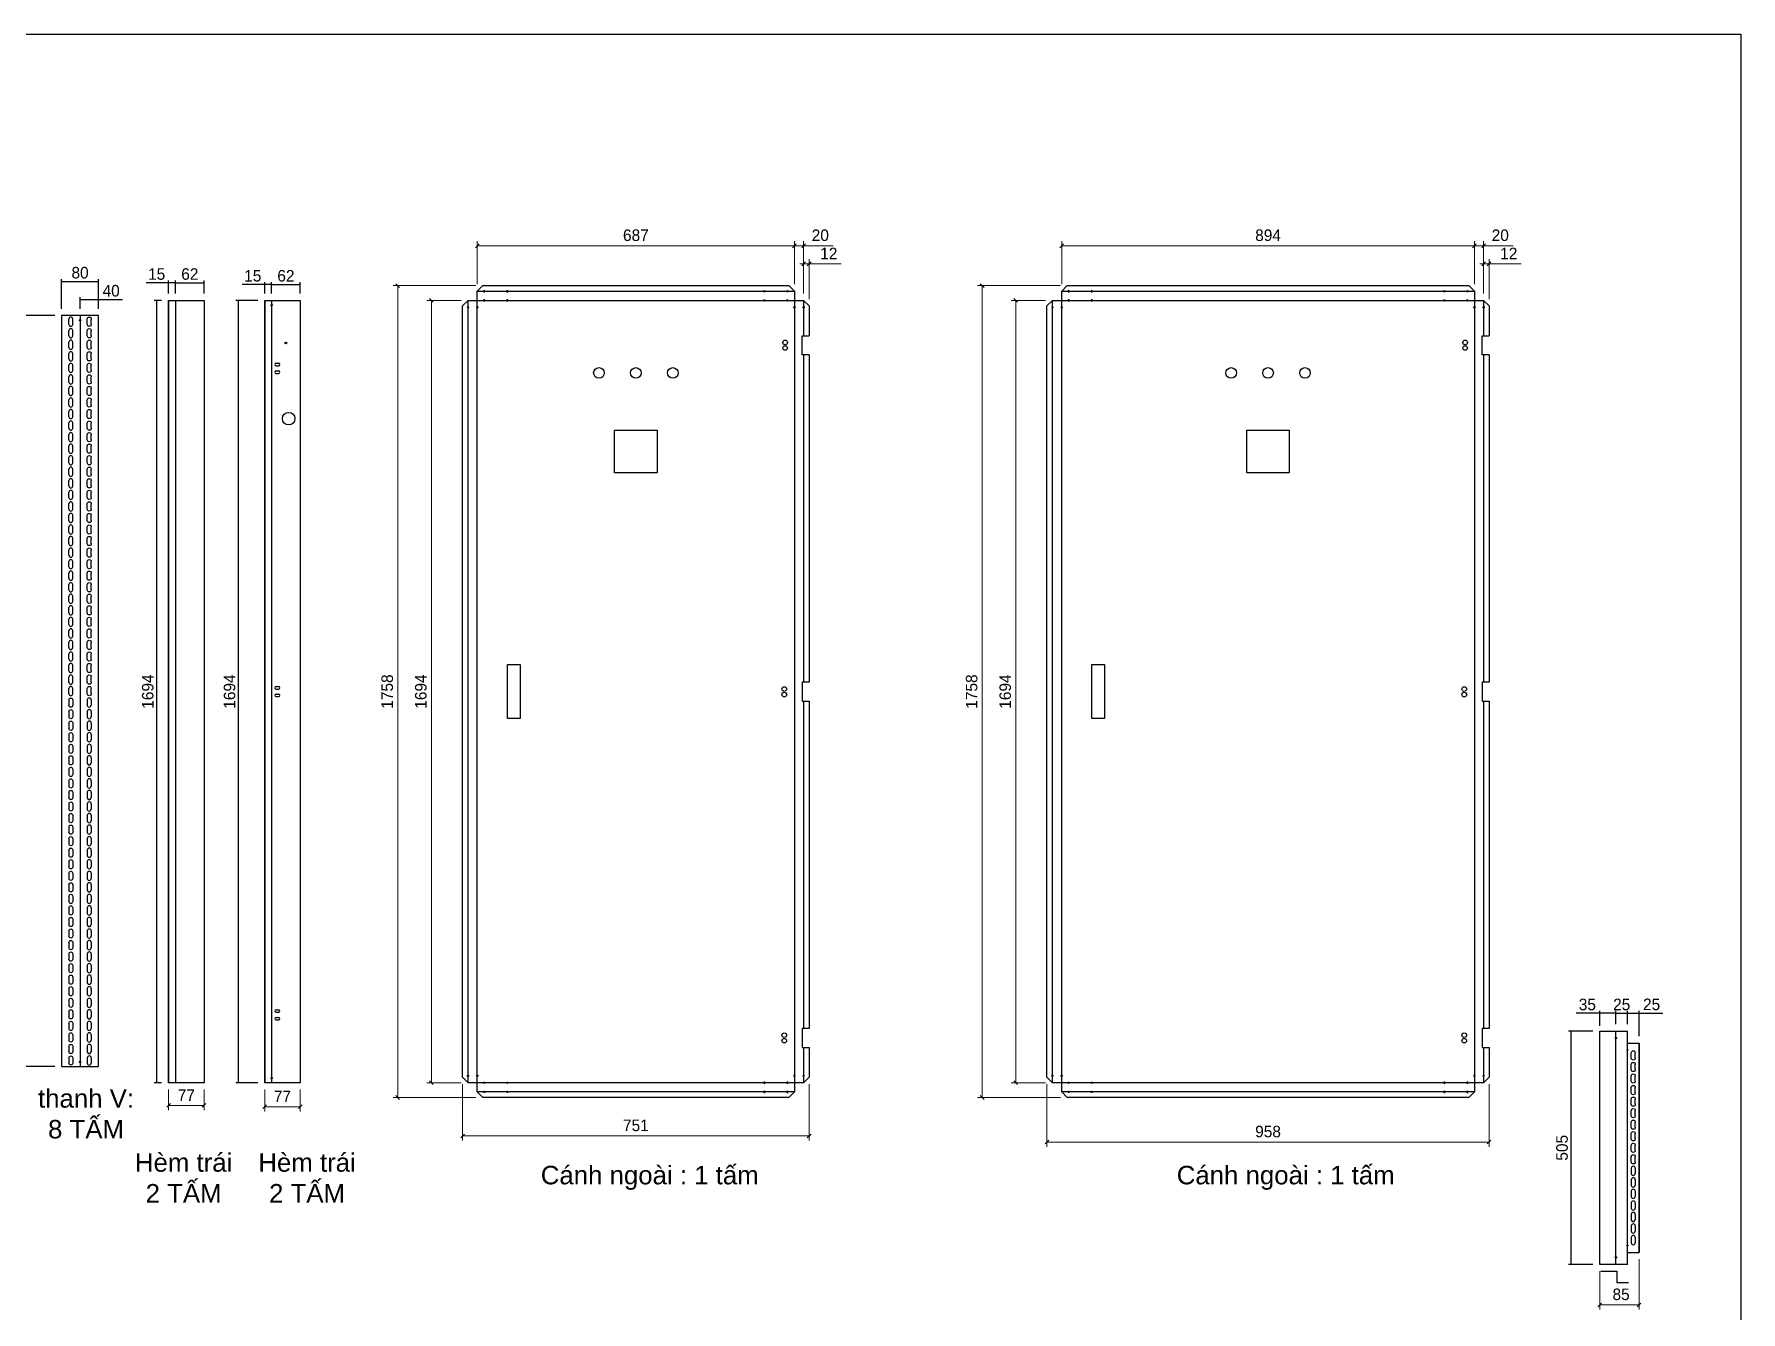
# Model space of a CAD drawing. Header units: millimetres. Extents: x 0 to 7339, y 0 to 5189.
# Drawn here: x 3641 to 7339, y 2422 to 5189 of the extents above; entities that cross this region are included whole.
import ezdxf
from ezdxf.enums import TextEntityAlignment as Align

# ---------------------------------------------------------------- set-up
doc = ezdxf.new("R2010")
doc.units = ezdxf.units.MM
doc.layers.add('CNC', color=7, linetype='Continuous')
doc.layers.add('DIM', color=253, linetype='Continuous')
doc.styles.add('Arial', font='arial.ttf')
doc.styles.add('Tahoma (Input Text)', font='tahoma.ttf')
doc.dimstyles.new('An-1', dxfattribs={"dimtxt": 25, "dimasz": 3, "dimexe": 5, "dimexo": 15, "dimgap": 6, "dimtad": 1, "dimdec": 0, "dimtxsty": 'Standard', "dimblk": 'ARCHTICK', "dimcen": 10, "dimclrd": 5, "dimclre": 5, "dimclrt": 3, "dimazin": 3, "dimtfac": 1, "dimtdec": 0, "dimtmove": 0, "dimatfit": 3, "dimldrblk": 'ARCHTICK', "dimlwd": -1, "dimlwe": -1})
doc.dimstyles.new('Dim-25', dxfattribs={"dimtxt": 25, "dimasz": 8, "dimexe": 10, "dimexo": 15, "dimgap": 10, "dimtad": 1, "dimdec": 0, "dimtxsty": 'Standard', "dimblk": 'OBLIQUE', "dimcen": 10, "dimclrd": 5, "dimclre": 5, "dimclrt": 3, "dimazin": 3, "dimtfac": 1, "dimtdec": 0, "dimtmove": 0, "dimatfit": 3, "dimldrblk": 'OBLIQUE', "dimlwd": 9, "dimlwe": 9})

# ---------------------------------------------------------------- blocks, each defined once
blk = doc.blocks.new('khungtenAsean2')
at = {"color": 7}
blk.add_lwpolyline([(0, 0), (2970, 0), (2970, -2100), (0, -2100)], close=True, dxfattribs=at)
at = {"color": 1, "style": 'Tahoma (Input Text)', "flags": 8}
for tag, p in [('#01', (137.1, -2021.3)), ('#03', (506.6, -2019.3)), ('#05', (1106.6, -2021.3)), ('#07', (1834.7, -2021.3)), ('#09', (2146.7, -2021.3)), ('#02', (98.5, -2081.3)), ('#04', (486.1, -2081.3)), ('#06', (1065.3, -2081.3)), ('#08', (1817.4, -2081.3)), ('#10', (2146.7, -2081.3))]:
    blk.add_attdef(tag, p, '', height=25, dxfattribs=at)
blk.add_attdef('#11', text='', height=25, dxfattribs=at).set_placement((2915, -2067.3), align=Align.CENTER)
blk = doc.blocks.new('*D43')
at = {"color": 0, "const_width": 0.45}
for points in [[(3702.2, 4655.3), (3699.2, 4652.3)], [(3779.2, 4652.3), (3782.2, 4655.3)]]:
    blk.add_lwpolyline(points, dxfattribs=at)
at = {"layer": 'Defpoints', "color": 0, "transparency": 16777216}
for p in [(3780.7, 4653.8), (3700.7, 4579.6), (3780.7, 4579.6)]:
    blk.add_point(p, dxfattribs=at)
at = {"layer": 'DIM', "color": 5, "transparency": 16777216}
for p, q in [((3700.7, 4594.6), (3700.7, 4658.8)), ((3700.7, 4653.8), (3780.7, 4653.8)), ((3780.7, 4594.6), (3780.7, 4658.8))]:
    blk.add_line(p, q, dxfattribs=at)
at = {"layer": 'DIM', "color": 3, "transparency": 16777216, "insert": (3740.7, 4672.5), "char_height": 25, "attachment_point": 5}
blk.add_mtext('80', dxfattribs=at)
blk = doc.blocks.new('_ArchTick')
at = {"color": 0, "const_width": 0.15}
blk.add_lwpolyline([(-0.5, -0.5), (0.5, 0.5)], dxfattribs=at)
blk = doc.blocks.new('*D44')
at = {"color": 0, "const_width": 0.45}
for points in [[(3597.1, 4578.1), (3594.1, 4581.1)], [(3594.1, 2955.1), (3597.1, 2952.1)]]:
    blk.add_lwpolyline(points, dxfattribs=at)
at = {"layer": 'Defpoints', "color": 0, "transparency": 16777216}
for p in [(3700.7, 4579.6), (3595.6, 2953.6), (3700.7, 2953.6)]:
    blk.add_point(p, dxfattribs=at)
at = {"layer": 'DIM', "color": 5, "transparency": 16777216}
for p, q in [((3685.7, 4579.6), (3590.6, 4579.6)), ((3595.6, 4579.6), (3595.6, 2953.6)), ((3685.7, 2953.6), (3590.6, 2953.6))]:
    blk.add_line(p, q, dxfattribs=at)
at = {"layer": 'DIM', "color": 3, "transparency": 16777216, "insert": (3576.8, 3766.6), "char_height": 25, "attachment_point": 5, "rotation": 90}
blk.add_mtext('1626', dxfattribs=at)
blk = doc.blocks.new('A$C143B6121')
at = {"color": 2}
for p, q in [((3.2, 8.5), (14.7, 8.5)), ((3.2, 0), (14.7, 0))]:
    blk.add_line(p, q, dxfattribs=at)
for centre, start, end in [((3.2, 4.3), 90, 270), ((14.7, 4.3), 270, 90)]:
    blk.add_arc(centre, 4.25, start, end, dxfattribs=at)
blk = doc.blocks.new('*D45')
at = {"color": 0, "const_width": 0.45}
for points in [[(3742.2, 4616.1), (3739.2, 4613.1)], [(3779.2, 4613.1), (3782.2, 4616.1)]]:
    blk.add_lwpolyline(points, dxfattribs=at)
at = {"layer": 'Defpoints', "color": 0, "transparency": 16777216}
for p in [(3780.7, 4614.6), (3740.7, 4579.6), (3780.7, 4579.6)]:
    blk.add_point(p, dxfattribs=at)
at = {"layer": 'DIM', "color": 5, "transparency": 16777216}
for p, q in [((3740.7, 4594.6), (3740.7, 4619.6)), ((3740.7, 4614.6), (3780.7, 4614.6)), ((3780.7, 4594.6), (3780.7, 4619.6)), ((3780.7, 4614.6), (3832.4, 4614.6))]:
    blk.add_line(p, q, dxfattribs=at)
at = {"layer": 'DIM', "color": 3, "transparency": 16777216, "insert": (3808.1, 4633.4), "char_height": 25, "attachment_point": 5}
blk.add_mtext('40', dxfattribs=at)
blk = doc.blocks.new('A$C4B8E3924')
at = {"color": 2}
for p, q in [((2.2, 5.7), (7.7, 5.7)), ((2.2, 0.2), (7.7, 0.2))]:
    blk.add_line(p, q, dxfattribs=at)
for centre, start, end in [((2.2, 3), 90, 270), ((7.7, 3), 270, 90)]:
    blk.add_arc(centre, 2.75, start, end, dxfattribs=at)
blk = doc.blocks.new('*D46')
at = {"color": 0, "const_width": 0.45}
for points in [[(4157.2, 4648.6), (4154.2, 4645.6)], [(4216.2, 4645.6), (4219.2, 4648.6)]]:
    blk.add_lwpolyline(points, dxfattribs=at)
at = {"layer": 'Defpoints', "color": 0, "transparency": 16777216}
for p in [(4217.7, 4647.1), (4155.7, 4612.6), (4217.7, 4612.6)]:
    blk.add_point(p, dxfattribs=at)
at = {"layer": 'DIM', "color": 5, "transparency": 16777216}
for p, q in [((4155.7, 4627.6), (4155.7, 4652.1)), ((4155.7, 4647.1), (4217.7, 4647.1)), ((4217.7, 4627.6), (4217.7, 4652.1))]:
    blk.add_line(p, q, dxfattribs=at)
at = {"layer": 'DIM', "color": 3, "transparency": 16777216, "insert": (4186.7, 4665.8), "char_height": 25, "attachment_point": 5}
blk.add_mtext('62', dxfattribs=at)
blk = doc.blocks.new('*D47')
at = {"color": 0, "const_width": 0.45}
for points in [[(4142.2, 4648.6), (4139.2, 4645.6)], [(4154.2, 4645.6), (4157.2, 4648.6)]]:
    blk.add_lwpolyline(points, dxfattribs=at)
at = {"layer": 'Defpoints', "color": 0, "transparency": 16777216}
for p in [(4140.7, 4647.1), (4140.7, 4612.6), (4155.7, 4612.6)]:
    blk.add_point(p, dxfattribs=at)
at = {"layer": 'DIM', "color": 5, "transparency": 16777216}
for p, q in [((4140.7, 4647.1), (4092, 4647.1)), ((4140.7, 4627.6), (4140.7, 4652.1)), ((4155.7, 4647.1), (4140.7, 4647.1)), ((4155.7, 4627.6), (4155.7, 4652.1))]:
    blk.add_line(p, q, dxfattribs=at)
at = {"layer": 'DIM', "color": 3, "transparency": 16777216, "insert": (4114.9, 4665.8), "char_height": 25, "attachment_point": 5}
blk.add_mtext('15', dxfattribs=at)
blk = doc.blocks.new('*D48')
at = {"color": 0, "const_width": 0.45}
for points in [[(3949, 4652.3), (3946, 4649.3)], [(4008, 4649.3), (4011, 4652.3)]]:
    blk.add_lwpolyline(points, dxfattribs=at)
at = {"layer": 'Defpoints', "color": 0, "transparency": 16777216}
for p in [(4009.5, 4650.8), (3947.5, 4612.6), (4009.5, 4612.6)]:
    blk.add_point(p, dxfattribs=at)
at = {"layer": 'DIM', "color": 5, "transparency": 16777216}
for p, q in [((3947.5, 4627.6), (3947.5, 4655.8)), ((3947.5, 4650.8), (4009.5, 4650.8)), ((4009.5, 4627.6), (4009.5, 4655.8))]:
    blk.add_line(p, q, dxfattribs=at)
at = {"layer": 'DIM', "color": 3, "transparency": 16777216, "insert": (3978.5, 4669.6), "char_height": 25, "attachment_point": 5}
blk.add_mtext('62', dxfattribs=at)
blk = doc.blocks.new('*D49')
at = {"color": 0, "const_width": 0.45}
for points in [[(3934, 4652.3), (3931, 4649.3)], [(3946, 4649.3), (3949, 4652.3)]]:
    blk.add_lwpolyline(points, dxfattribs=at)
at = {"layer": 'Defpoints', "color": 0, "transparency": 16777216}
for p in [(3932.5, 4650.8), (3932.5, 4612.6), (3947.5, 4612.6)]:
    blk.add_point(p, dxfattribs=at)
at = {"layer": 'DIM', "color": 5, "transparency": 16777216}
for p, q in [((3932.5, 4650.8), (3883.9, 4650.8)), ((3932.5, 4627.6), (3932.5, 4655.8)), ((3947.5, 4650.8), (3932.5, 4650.8)), ((3947.5, 4627.6), (3947.5, 4655.8))]:
    blk.add_line(p, q, dxfattribs=at)
at = {"layer": 'DIM', "color": 3, "transparency": 16777216, "insert": (3906.7, 4669.6), "char_height": 25, "attachment_point": 5}
blk.add_mtext('15', dxfattribs=at)
blk = doc.blocks.new('*D50')
at = {"color": 0, "const_width": 0.45}
for points in [[(3907.7, 4611.1), (3904.7, 4614.1)], [(3904.7, 2920.1), (3907.7, 2917.1)]]:
    blk.add_lwpolyline(points, dxfattribs=at)
at = {"layer": 'Defpoints', "color": 0, "transparency": 16777216}
for p in [(3932.5, 4612.6), (3906.2, 2918.6), (3932.5, 2918.6)]:
    blk.add_point(p, dxfattribs=at)
at = {"layer": 'DIM', "color": 5, "transparency": 16777216}
for p, q in [((3917.5, 4612.6), (3901.2, 4612.6)), ((3906.2, 4612.6), (3906.2, 2918.6)), ((3917.5, 2918.6), (3901.2, 2918.6))]:
    blk.add_line(p, q, dxfattribs=at)
at = {"layer": 'DIM', "color": 3, "transparency": 16777216, "insert": (3887.5, 3765.6), "char_height": 25, "attachment_point": 5, "rotation": 90}
blk.add_mtext('1694', dxfattribs=at)
blk = doc.blocks.new('*D51')
at = {"color": 0, "const_width": 0.45}
for points in [[(4085, 4611.1), (4082, 4614.1)], [(4082, 2920.1), (4085, 2917.1)]]:
    blk.add_lwpolyline(points, dxfattribs=at)
at = {"layer": 'Defpoints', "color": 0, "transparency": 16777216}
for p in [(4140.7, 4612.6), (4083.5, 2918.6), (4140.7, 2918.6)]:
    blk.add_point(p, dxfattribs=at)
at = {"layer": 'DIM', "color": 5, "transparency": 16777216}
for p, q in [((4125.7, 4612.6), (4078.5, 4612.6)), ((4083.5, 4612.6), (4083.5, 2918.6)), ((4125.7, 2918.6), (4078.5, 2918.6))]:
    blk.add_line(p, q, dxfattribs=at)
at = {"layer": 'DIM', "color": 3, "transparency": 16777216, "insert": (4064.7, 3765.6), "char_height": 25, "attachment_point": 5, "rotation": 90}
blk.add_mtext('1694', dxfattribs=at)
blk = doc.blocks.new('*D52')
at = {"color": 0, "linetype": 'ByBlock', "lineweight": -2}
for p, q in [((3936.5, 2873.3), (3928.5, 2865.3)), ((4005.5, 2865.3), (4013.5, 2873.3))]:
    blk.add_line(p, q, dxfattribs=at)
at = {"layer": 'Defpoints', "color": 0, "transparency": 16777216}
for p in [(3932.5, 2918.6), (4009.5, 2918.6), (4009.5, 2869.3)]:
    blk.add_point(p, dxfattribs=at)
at = {"layer": 'DIM', "color": 5, "lineweight": 9, "transparency": 16777216}
for p, q in [((3932.5, 2903.6), (3932.5, 2859.3)), ((4009.5, 2903.6), (4009.5, 2859.3)), ((3932.5, 2869.3), (4009.5, 2869.3))]:
    blk.add_line(p, q, dxfattribs=at)
at = {"layer": 'DIM', "color": 3, "transparency": 16777216, "insert": (3971, 2891.8), "char_height": 25, "attachment_point": 5}
blk.add_mtext('77', dxfattribs=at)
blk = doc.blocks.new('_Oblique')
at = {"color": 0, "linetype": 'ByBlock', "lineweight": -2}
blk.add_line((-0.5, -0.5), (0.5, 0.5), dxfattribs=at)
blk = doc.blocks.new('*D53')
at = {"color": 0, "linetype": 'ByBlock', "lineweight": -2}
for p, q in [((4144.7, 2870.5), (4136.7, 2862.5)), ((4213.7, 2862.5), (4221.7, 2870.5))]:
    blk.add_line(p, q, dxfattribs=at)
at = {"layer": 'Defpoints', "color": 0, "transparency": 16777216}
for p in [(4140.7, 2918.6), (4217.7, 2918.6), (4217.7, 2866.5)]:
    blk.add_point(p, dxfattribs=at)
at = {"layer": 'DIM', "color": 5, "lineweight": 9, "transparency": 16777216}
for p, q in [((4140.7, 2903.6), (4140.7, 2856.5)), ((4217.7, 2903.6), (4217.7, 2856.5)), ((4140.7, 2866.5), (4217.7, 2866.5))]:
    blk.add_line(p, q, dxfattribs=at)
at = {"layer": 'DIM', "color": 3, "transparency": 16777216, "insert": (4179.2, 2889), "char_height": 25, "attachment_point": 5}
blk.add_mtext('77', dxfattribs=at)
blk = doc.blocks.new('*D103')
at = {"color": 0, "const_width": 0.45}
for points in [[(7094.9, 3070.8), (7091.9, 3067.8)], [(7116.9, 3067.8), (7119.9, 3070.8)]]:
    blk.add_lwpolyline(points, dxfattribs=at)
at = {"layer": 'Defpoints', "color": 0, "transparency": 16777216}
for p in [(7118.4, 3069.3), (7093.4, 3030.2), (7118.4, 3004.2)]:
    blk.add_point(p, dxfattribs=at)
at = {"layer": 'DIM', "color": 5, "transparency": 16777216}
for p, q in [((7093.4, 3045.2), (7093.4, 3074.3)), ((7093.4, 3069.3), (7118.4, 3069.3)), ((7118.4, 3019.2), (7118.4, 3074.3)), ((7118.4, 3069.3), (7169.8, 3069.3))]:
    blk.add_line(p, q, dxfattribs=at)
at = {"layer": 'DIM', "color": 3, "transparency": 16777216, "insert": (7145.6, 3088.1), "char_height": 25, "attachment_point": 5}
blk.add_mtext('25', dxfattribs=at)
blk = doc.blocks.new('*D104')
at = {"color": 0, "const_width": 0.45}
for points in [[(7069.9, 3070.6), (7066.9, 3067.6)], [(7091.9, 3067.6), (7094.9, 3070.6)]]:
    blk.add_lwpolyline(points, dxfattribs=at)
at = {"layer": 'Defpoints', "color": 0, "transparency": 16777216}
for p in [(7093.4, 3069.1), (7068.4, 3030.2), (7093.4, 3030.2)]:
    blk.add_point(p, dxfattribs=at)
at = {"layer": 'DIM', "color": 5, "transparency": 16777216}
for p, q in [((7068.4, 3045.2), (7068.4, 3074.1)), ((7093.4, 3045.2), (7093.4, 3074.1)), ((7068.4, 3069.1), (7093.4, 3069.1))]:
    blk.add_line(p, q, dxfattribs=at)
at = {"layer": 'DIM', "color": 3, "transparency": 16777216, "insert": (7080.9, 3087.9), "char_height": 25, "attachment_point": 5}
blk.add_mtext('25', dxfattribs=at)
blk = doc.blocks.new('*D105')
at = {"color": 0, "const_width": 0.45}
for points in [[(6971.8, 3028.7), (6968.8, 3031.7)], [(6968.8, 2526.7), (6971.8, 2523.7)]]:
    blk.add_lwpolyline(points, dxfattribs=at)
at = {"layer": 'Defpoints', "color": 0, "transparency": 16777216}
for p in [(7033.4, 3030.2), (6970.3, 2525.2), (7033.4, 2525.2)]:
    blk.add_point(p, dxfattribs=at)
at = {"layer": 'DIM', "color": 5, "transparency": 16777216}
for p, q in [((7018.4, 3030.2), (6965.3, 3030.2)), ((6970.3, 3030.2), (6970.3, 2525.2)), ((7018.4, 2525.2), (6965.3, 2525.2))]:
    blk.add_line(p, q, dxfattribs=at)
at = {"layer": 'DIM', "color": 3, "transparency": 16777216, "insert": (6951.6, 2777.7), "char_height": 25, "attachment_point": 5, "rotation": 90}
blk.add_mtext('505', dxfattribs=at)
blk = doc.blocks.new('*D106')
at = {"color": 0, "const_width": 0.45}
for points in [[(7034.9, 3070.6), (7031.9, 3067.6)], [(7066.9, 3067.6), (7069.9, 3070.6)]]:
    blk.add_lwpolyline(points, dxfattribs=at)
at = {"layer": 'Defpoints', "color": 0, "transparency": 16777216}
for p in [(7033.4, 3069.1), (7033.4, 3026.6), (7068.4, 3030.2)]:
    blk.add_point(p, dxfattribs=at)
at = {"layer": 'DIM', "color": 5, "transparency": 16777216}
for p, q in [((7033.4, 3041.6), (7033.4, 3074.1)), ((7068.4, 3045.2), (7068.4, 3074.1)), ((7033.4, 3069.1), (6982.4, 3069.1)), ((7068.4, 3069.1), (7033.4, 3069.1))]:
    blk.add_line(p, q, dxfattribs=at)
at = {"layer": 'DIM', "color": 3, "transparency": 16777216, "insert": (7006.4, 3087.9), "char_height": 25, "attachment_point": 5}
blk.add_mtext('35', dxfattribs=at)
blk = doc.blocks.new('f3daunguoc')
at = {"layer": 'CNC', "color": 2, "lineweight": -3}
blk.add_circle((0, 0), 1.5, dxfattribs=at)
blk = doc.blocks.new('*D115')
at = {"color": 0, "linetype": 'ByBlock', "lineweight": -2}
for p, q in [((5304.4, 4687.8), (5312.4, 4695.8)), ((5324.4, 4695.8), (5316.4, 4687.8))]:
    blk.add_line(p, q, dxfattribs=at)
at = {"layer": 'Defpoints', "color": 0, "transparency": 16777216}
for p in [(5320.4, 4691.8), (5308.4, 4612.6), (5320.4, 4600.6)]:
    blk.add_point(p, dxfattribs=at)
at = {"layer": 'DIM', "color": 5, "lineweight": 9, "transparency": 16777216}
for p, q in [((5308.4, 4627.6), (5308.4, 4701.8)), ((5320.4, 4615.6), (5320.4, 4701.8)), ((5308.4, 4691.8), (5300.4, 4691.8)), ((5308.4, 4691.8), (5320.4, 4691.8)), ((5320.4, 4691.8), (5389.6, 4691.8))]:
    blk.add_line(p, q, dxfattribs=at)
at = {"layer": 'DIM', "color": 3, "transparency": 16777216, "insert": (5363, 4714.3), "char_height": 25, "attachment_point": 5}
blk.add_mtext('12', dxfattribs=at)
blk = doc.blocks.new('*D116')
at = {"color": 0, "linetype": 'ByBlock', "lineweight": -2}
for p, q in [((5292.4, 4734.8), (5284.4, 4726.8)), ((5304.4, 4726.8), (5312.4, 4734.8))]:
    blk.add_line(p, q, dxfattribs=at)
at = {"layer": 'Defpoints', "color": 0, "transparency": 16777216}
for p in [(5308.4, 4730.8), (5288.4, 4632.6), (5308.4, 4612.6)]:
    blk.add_point(p, dxfattribs=at)
at = {"layer": 'DIM', "color": 5, "lineweight": 9, "transparency": 16777216}
for p, q in [((5288.4, 4647.6), (5288.4, 4740.8)), ((5308.4, 4627.6), (5308.4, 4740.8)), ((5288.4, 4730.8), (5308.4, 4730.8)), ((5308.4, 4730.8), (5372.6, 4730.8))]:
    blk.add_line(p, q, dxfattribs=at)
at = {"layer": 'DIM', "color": 3, "transparency": 16777216, "insert": (5344.5, 4753.6), "char_height": 25, "attachment_point": 5}
blk.add_mtext('20', dxfattribs=at)
blk = doc.blocks.new('*D117')
at = {"color": 0, "linetype": 'ByBlock', "lineweight": -2}
for p, q in [((4605.4, 4734.8), (4597.4, 4726.8)), ((5284.4, 4726.8), (5292.4, 4734.8))]:
    blk.add_line(p, q, dxfattribs=at)
at = {"layer": 'Defpoints', "color": 0, "transparency": 16777216}
for p in [(4601.4, 4730.8), (4601.4, 4632.6), (5288.4, 4632.6)]:
    blk.add_point(p, dxfattribs=at)
at = {"layer": 'DIM', "color": 5, "lineweight": 9, "transparency": 16777216}
for p, q in [((4601.4, 4647.6), (4601.4, 4740.8)), ((5288.4, 4647.6), (5288.4, 4740.8)), ((5288.4, 4730.8), (4601.4, 4730.8))]:
    blk.add_line(p, q, dxfattribs=at)
at = {"layer": 'DIM', "color": 3, "transparency": 16777216, "insert": (4944.9, 4753.6), "char_height": 25, "attachment_point": 5}
blk.add_mtext('687', dxfattribs=at)
blk = doc.blocks.new('*D118')
at = {"color": 0, "linetype": 'ByBlock', "lineweight": -2}
for p, q in [((4505.8, 4608.6), (4497.8, 4616.6)), ((4497.8, 2922.6), (4505.8, 2914.6))]:
    blk.add_line(p, q, dxfattribs=at)
at = {"layer": 'Defpoints', "color": 0, "transparency": 16777216}
for p in [(4581.4, 4612.6), (4501.8, 2918.6), (4581.4, 2918.6)]:
    blk.add_point(p, dxfattribs=at)
at = {"layer": 'DIM', "color": 5, "lineweight": 9, "transparency": 16777216}
for p, q in [((4566.4, 4612.6), (4491.8, 4612.6)), ((4501.8, 4612.6), (4501.8, 2918.6)), ((4566.4, 2918.6), (4491.8, 2918.6))]:
    blk.add_line(p, q, dxfattribs=at)
at = {"layer": 'DIM', "color": 3, "transparency": 16777216, "insert": (4479.1, 3765.6), "char_height": 25, "attachment_point": 5, "rotation": 90}
blk.add_mtext('1694', dxfattribs=at)
blk = doc.blocks.new('*D119')
at = {"color": 0, "linetype": 'ByBlock', "lineweight": -2}
for p, q in [((4433, 4640.6), (4425, 4648.6)), ((4425, 2890.6), (4433, 2882.6))]:
    blk.add_line(p, q, dxfattribs=at)
at = {"layer": 'Defpoints', "color": 0, "transparency": 16777216}
for p in [(4429, 4644.6), (4613.4, 4644.6), (4613.4, 2886.6)]:
    blk.add_point(p, dxfattribs=at)
at = {"layer": 'DIM', "color": 5, "lineweight": 9, "transparency": 16777216}
for p, q in [((4598.4, 4644.6), (4419, 4644.6)), ((4429, 2886.6), (4429, 4644.6)), ((4598.4, 2886.6), (4419, 2886.6))]:
    blk.add_line(p, q, dxfattribs=at)
at = {"layer": 'DIM', "color": 3, "transparency": 16777216, "insert": (4406.3, 3765.6), "char_height": 25, "attachment_point": 5, "rotation": 90}
blk.add_mtext('1758', dxfattribs=at)
blk = doc.blocks.new('*D120')
at = {"color": 0, "linetype": 'ByBlock', "lineweight": -2}
for p, q in [((6777.6, 4687.8), (6785.6, 4695.8)), ((6797.6, 4695.8), (6789.6, 4687.8))]:
    blk.add_line(p, q, dxfattribs=at)
at = {"layer": 'Defpoints', "color": 0, "transparency": 16777216}
for p in [(6793.6, 4691.8), (6781.6, 4612.6), (6793.6, 4600.6)]:
    blk.add_point(p, dxfattribs=at)
at = {"layer": 'DIM', "color": 5, "lineweight": 9, "transparency": 16777216}
for p, q in [((6781.6, 4627.6), (6781.6, 4701.8)), ((6793.6, 4615.6), (6793.6, 4701.8)), ((6781.6, 4691.8), (6773.6, 4691.8)), ((6781.6, 4691.8), (6793.6, 4691.8)), ((6793.6, 4691.8), (6862.8, 4691.8))]:
    blk.add_line(p, q, dxfattribs=at)
at = {"layer": 'DIM', "color": 3, "transparency": 16777216, "insert": (6836.2, 4714.3), "char_height": 25, "attachment_point": 5}
blk.add_mtext('12', dxfattribs=at)
blk = doc.blocks.new('*D121')
at = {"color": 0, "linetype": 'ByBlock', "lineweight": -2}
for p, q in [((6765.6, 4734.8), (6757.6, 4726.8)), ((6777.6, 4726.8), (6785.6, 4734.8))]:
    blk.add_line(p, q, dxfattribs=at)
at = {"layer": 'Defpoints', "color": 0, "transparency": 16777216}
for p in [(6781.6, 4730.8), (6761.6, 4632.6), (6781.6, 4612.6)]:
    blk.add_point(p, dxfattribs=at)
at = {"layer": 'DIM', "color": 5, "lineweight": 9, "transparency": 16777216}
for p, q in [((6761.6, 4647.6), (6761.6, 4740.8)), ((6781.6, 4627.6), (6781.6, 4740.8)), ((6761.6, 4730.8), (6781.6, 4730.8)), ((6781.6, 4730.8), (6845.8, 4730.8))]:
    blk.add_line(p, q, dxfattribs=at)
at = {"layer": 'DIM', "color": 3, "transparency": 16777216, "insert": (6817.7, 4753.6), "char_height": 25, "attachment_point": 5}
blk.add_mtext('20', dxfattribs=at)
blk = doc.blocks.new('*D122')
at = {"color": 0, "linetype": 'ByBlock', "lineweight": -2}
for p, q in [((5871.6, 4734.8), (5863.6, 4726.8)), ((6757.6, 4726.8), (6765.6, 4734.8))]:
    blk.add_line(p, q, dxfattribs=at)
at = {"layer": 'Defpoints', "color": 0, "transparency": 16777216}
for p in [(5867.6, 4730.8), (5867.6, 4632.6), (6761.6, 4632.6)]:
    blk.add_point(p, dxfattribs=at)
at = {"layer": 'DIM', "color": 5, "lineweight": 9, "transparency": 16777216}
for p, q in [((5867.6, 4647.6), (5867.6, 4740.8)), ((6761.6, 4647.6), (6761.6, 4740.8)), ((6761.6, 4730.8), (5867.6, 4730.8))]:
    blk.add_line(p, q, dxfattribs=at)
at = {"layer": 'DIM', "color": 3, "transparency": 16777216, "insert": (6314.6, 4753.6), "char_height": 25, "attachment_point": 5}
blk.add_mtext('894', dxfattribs=at)
blk = doc.blocks.new('*D123')
at = {"color": 0, "linetype": 'ByBlock', "lineweight": -2}
for p, q in [((5772.1, 4608.6), (5764.1, 4616.6)), ((5764.1, 2922.6), (5772.1, 2914.6))]:
    blk.add_line(p, q, dxfattribs=at)
at = {"layer": 'Defpoints', "color": 0, "transparency": 16777216}
for p in [(5847.6, 4612.6), (5768.1, 2918.6), (5847.6, 2918.6)]:
    blk.add_point(p, dxfattribs=at)
at = {"layer": 'DIM', "color": 5, "lineweight": 9, "transparency": 16777216}
for p, q in [((5832.6, 4612.6), (5758.1, 4612.6)), ((5768.1, 4612.6), (5768.1, 2918.6)), ((5832.6, 2918.6), (5758.1, 2918.6))]:
    blk.add_line(p, q, dxfattribs=at)
at = {"layer": 'DIM', "color": 3, "transparency": 16777216, "insert": (5745.3, 3765.6), "char_height": 25, "attachment_point": 5, "rotation": 90}
blk.add_mtext('1694', dxfattribs=at)
blk = doc.blocks.new('*D124')
at = {"color": 0, "linetype": 'ByBlock', "lineweight": -2}
for p, q in [((5699.2, 4640.6), (5691.2, 4648.6)), ((5691.2, 2890.6), (5699.2, 2882.6))]:
    blk.add_line(p, q, dxfattribs=at)
at = {"layer": 'Defpoints', "color": 0, "transparency": 16777216}
for p in [(5695.2, 4644.6), (5879.6, 4644.6), (5879.6, 2886.6)]:
    blk.add_point(p, dxfattribs=at)
at = {"layer": 'DIM', "color": 5, "lineweight": 9, "transparency": 16777216}
for p, q in [((5864.6, 4644.6), (5685.2, 4644.6)), ((5695.2, 2886.6), (5695.2, 4644.6)), ((5864.6, 2886.6), (5685.2, 2886.6))]:
    blk.add_line(p, q, dxfattribs=at)
at = {"layer": 'DIM', "color": 3, "transparency": 16777216, "insert": (5672.5, 3765.6), "char_height": 25, "attachment_point": 5, "rotation": 90}
blk.add_mtext('1758', dxfattribs=at)
blk = doc.blocks.new('*D125')
at = {"color": 0, "linetype": 'ByBlock', "lineweight": -2}
for p, q in [((5839.6, 2794), (5831.6, 2786)), ((6789.6, 2786), (6797.6, 2794))]:
    blk.add_line(p, q, dxfattribs=at)
at = {"layer": 'Defpoints', "color": 0, "transparency": 16777216}
for p in [(5835.6, 2930.6), (6793.6, 2930.6), (6793.6, 2790)]:
    blk.add_point(p, dxfattribs=at)
at = {"layer": 'DIM', "color": 5, "lineweight": 9, "transparency": 16777216}
for p, q in [((5835.6, 2915.6), (5835.6, 2780)), ((6793.6, 2915.6), (6793.6, 2780)), ((5835.6, 2790), (6793.6, 2790))]:
    blk.add_line(p, q, dxfattribs=at)
at = {"layer": 'DIM', "color": 3, "transparency": 16777216, "insert": (6314.6, 2812.7), "char_height": 25, "attachment_point": 5}
blk.add_mtext('958', dxfattribs=at)
blk = doc.blocks.new('*D126')
at = {"color": 0, "linetype": 'ByBlock', "lineweight": -2}
for p, q in [((4573.4, 2807.3), (4565.4, 2799.3)), ((5316.4, 2799.3), (5324.4, 2807.3))]:
    blk.add_line(p, q, dxfattribs=at)
at = {"layer": 'Defpoints', "color": 0, "transparency": 16777216}
for p in [(4569.4, 2930.6), (5320.4, 2930.6), (5320.4, 2803.3)]:
    blk.add_point(p, dxfattribs=at)
at = {"layer": 'DIM', "color": 5, "lineweight": 9, "transparency": 16777216}
for p, q in [((4569.4, 2915.6), (4569.4, 2793.3)), ((5320.4, 2915.6), (5320.4, 2793.3)), ((4569.4, 2803.3), (5320.4, 2803.3))]:
    blk.add_line(p, q, dxfattribs=at)
at = {"layer": 'DIM', "color": 3, "transparency": 16777216, "insert": (4944.9, 2826.1), "char_height": 25, "attachment_point": 5}
blk.add_mtext('751', dxfattribs=at)
blk = doc.blocks.new('*D127')
at = {"color": 0, "linetype": 'ByBlock', "lineweight": -2}
for p, q in [((7037.4, 2441.4), (7029.4, 2433.4)), ((7114.4, 2433.4), (7122.4, 2441.4))]:
    blk.add_line(p, q, dxfattribs=at)
at = {"layer": 'Defpoints', "color": 0, "transparency": 16777216}
for p in [(7033.4, 2525.2), (7118.4, 2551.2), (7118.4, 2437.4)]:
    blk.add_point(p, dxfattribs=at)
at = {"layer": 'DIM', "color": 5, "lineweight": 9, "transparency": 16777216}
for p, q in [((7118.4, 2536.2), (7118.4, 2427.4)), ((7033.4, 2510.2), (7033.4, 2427.4)), ((7033.4, 2437.4), (7118.4, 2437.4))]:
    blk.add_line(p, q, dxfattribs=at)
at = {"layer": 'DIM', "color": 3, "transparency": 16777216, "insert": (7079.5, 2460.2), "char_height": 25, "attachment_point": 5}
blk.add_mtext('85', dxfattribs=at)

msp = doc.modelspace()

# ---------------------------------------------------------------- linework, layer by layer
at = {"color": 7}
for p, q in [((3932.5, 4612.6), (3932.5, 2918.6)), ((3947.5, 4612.6), (3947.5, 2918.6)), ((4009.5, 4612.6), (4009.5, 2918.6)), ((4140.7, 4612.6), (4140.7, 2918.6)), ((4155.7, 4612.6), (4155.7, 2918.6)), ((4217.7, 4612.6), (4217.7, 2918.6)), ((3740.7, 4579.6), (3740.7, 2953.6)), ((7033.4, 2525.2), (7033.4, 3030.2)), ((7068.4, 2525.2), (7068.4, 3030.2)), ((7093.4, 2525.2), (7093.4, 3030.2)), ((7093.4, 3004.2), (7118.4, 3004.2)), ((7118.4, 2551.2), (7118.4, 3004.2)), ((7093.4, 2551.2), (7118.4, 2551.2)), ((7035.3, 2510.7), (7070.3, 2510.7)), ((7070.3, 2510.7), (7070.3, 2485.7)), ((7070.3, 2485.7), (7095.3, 2485.7))]:
    msp.add_line(p, q, dxfattribs=at)
for points in [[(5320.4, 2995.1), (5320.4, 2930.6), (5308.4, 2918.6), (5288.4, 2918.6), (5288.4, 2898.6), (5276.4, 2886.6), (4613.4, 2886.6), (4601.4, 2898.6), (4601.4, 2918.6), (4581.4, 2918.6), (4569.4, 2930.6), (4569.4, 4600.6), (4581.4, 4612.6), (4601.4, 4612.6), (4601.4, 4632.6), (4613.4, 4644.6), (5276.4, 4644.6), (5288.4, 4632.6), (5288.4, 4612.6), (5308.4, 4612.6), (5320.4, 4600.6), (5320.4, 4536.1)], [(4601.4, 4632.6), (5288.4, 4632.6)], [(6793.6, 2995.1), (6793.6, 2930.6), (6781.6, 2918.6), (6761.6, 2918.6), (6761.6, 2898.6), (6749.6, 2886.6), (5879.6, 2886.6), (5867.6, 2898.6), (5867.6, 2918.6), (5847.6, 2918.6), (5835.6, 2930.6), (5835.6, 4600.6), (5847.6, 4612.6), (5867.6, 4612.6), (5867.6, 4632.6), (5879.6, 4644.6), (6749.6, 4644.6), (6761.6, 4632.6), (6761.6, 4612.6), (6781.6, 4612.6), (6793.6, 4600.6), (6793.6, 4536.1)], [(5867.6, 4632.6), (6761.6, 4632.6)], [(4581.4, 2918.6), (4581.4, 4612.6)], [(5308.4, 4612.6), (5308.4, 4536.1)], [(5847.6, 2918.6), (5847.6, 4612.6)], [(6781.6, 4612.6), (6781.6, 4536.1)], [(5308.4, 4495.1), (5308.4, 3785.6)], [(5320.4, 4495.1), (5320.4, 3785.6)], [(6781.6, 4495.1), (6781.6, 3785.6)], [(6793.6, 4495.1), (6793.6, 3785.6)], [(5308.4, 3744.6), (5308.4, 3036.1)], [(5320.4, 3744.6), (5320.4, 3036.1)], [(6781.6, 3744.6), (6781.6, 3036.1)], [(6793.6, 3744.6), (6793.6, 3036.1)], [(7093.4, 2525.2), (7033.4, 2525.2), (7033.4, 3030.2), (7093.4, 3030.2)], [(7118.4, 3004.2), (7118.4, 2551.2)], [(5308.4, 2995.1), (5308.4, 2918.6)], [(6781.6, 2995.1), (6781.6, 2918.6)], [(5288.4, 2898.6), (4601.4, 2898.6)], [(6761.6, 2898.6), (5867.6, 2898.6)]]:
    msp.add_lwpolyline(points, dxfattribs=at)
for points in [[(3932.5, 4612.6), (4009.5, 4612.6), (4009.5, 2918.6), (3932.5, 2918.6)], [(4140.7, 4612.6), (4217.7, 4612.6), (4217.7, 2918.6), (4140.7, 2918.6)], [(4601.4, 4612.6), (5288.4, 4612.6), (5288.4, 2918.6), (4601.4, 2918.6)], [(5867.6, 4612.6), (6761.6, 4612.6), (6761.6, 2918.6), (5867.6, 2918.6)], [(3700.7, 2953.6), (3780.7, 2953.6), (3780.7, 4579.6), (3700.7, 4579.6)]]:
    msp.add_lwpolyline(points, close=True, dxfattribs=at)
at = {"color": 2}
for points in [[(5320.4, 4495.1), (5305.4, 4495.1), (5305.4, 4536.1), (5320.4, 4536.1)], [(6793.6, 4495.1), (6778.6, 4495.1), (6778.6, 4536.1), (6793.6, 4536.1)], [(5320.4, 3785.6), (5305.4, 3785.6), (5305.4, 3744.6), (5320.4, 3744.6)], [(6793.6, 3785.6), (6778.6, 3785.6), (6778.6, 3744.6), (6793.6, 3744.6)], [(5320.4, 3036.1), (5305.4, 3036.1), (5305.4, 2995.1), (5320.4, 2995.1)], [(6793.6, 3036.1), (6778.6, 3036.1), (6778.6, 2995.1), (6793.6, 2995.1)]]:
    msp.add_lwpolyline(points, dxfattribs=at)
for points in [[(4898.9, 4331.6), (4990.9, 4331.6), (4990.9, 4239.6), (4898.9, 4239.6)], [(6268.6, 4331.6), (6360.6, 4331.6), (6360.6, 4239.6), (6268.6, 4239.6)], [(4666.9, 3824.1), (4693.9, 3824.1), (4693.9, 3707.1), (4666.9, 3707.1)], [(5933.1, 3824.1), (5960.1, 3824.1), (5960.1, 3707.1), (5933.1, 3707.1)]]:
    msp.add_lwpolyline(points, close=True, dxfattribs=at)
for centre, radius in [((4155.7, 4602.6), 1.5), ((3740.7, 4569.6), 1.5), ((4186.4, 4520.4), 2), ((5268.4, 4521.6), 5), ((5268.4, 4509.6), 5), ((6741.6, 4521.6), 5), ((6741.6, 4509.6), 5), ((4864.9, 4455.6), 11.5), ((4944.9, 4455.6), 11.5), ((5024.9, 4455.6), 11.5), ((6234.6, 4455.6), 11.5), ((6314.6, 4455.6), 11.5), ((6394.6, 4455.6), 11.5), ((4192.7, 4356.6), 13.5), ((5266.4, 3771.1), 5), ((6739.6, 3771.1), 5), ((5266.4, 3759.1), 5), ((6739.6, 3759.1), 5), ((5266.4, 3021.6), 5), ((5266.4, 3009.6), 5), ((6739.6, 3021.6), 5), ((6739.6, 3009.6), 5), ((7068.4, 3015.2), 1.5), ((3740.7, 2963.6), 1.5), ((7093.4, 2989.2), 1), ((4155.7, 2928.6), 1.5), ((7093.4, 2566.2), 1), ((7068.4, 2540.2), 1.5)]:
    msp.add_circle(centre, radius, dxfattribs=at)

# ---------------------------------------------------------------- block references
at = {"color": 7, "xscale": 2.471040000003995, "yscale": 2.471040000003995, "zscale": 2.471040000003995}
msp.add_blockref('khungtenAsean2', (0, 5189.2), dxfattribs=at)
at = {"lineweight": -3, "xscale": -1, "rotation": 180}
for p in [(4616.4, 4632.6), (4666.4, 4632.6), (5882.6, 4632.6), (5932.6, 4632.6), (4581.4, 4597.6), (4601.4, 4597.6), (4616.4, 4612.6), (4666.4, 4612.6), (5847.6, 4597.6), (5867.6, 4597.6), (5882.6, 4612.6), (5932.6, 4612.6)]:
    msp.add_blockref('f3daunguoc', p, dxfattribs=at)
at = {"lineweight": -3, "rotation": 180}
for p in [(5223.4, 4632.6), (5273.4, 4632.6), (6696.6, 4632.6), (6746.6, 4632.6), (5223.4, 4612.6), (5273.4, 4612.6), (5288.4, 4597.6), (5308.4, 4597.6), (6696.6, 4612.6), (6746.6, 4612.6), (6761.6, 4597.6), (6781.6, 4597.6)]:
    msp.add_blockref('f3daunguoc', p, dxfattribs=at)
at = {"color": 7}
for p, rotation in [((3725, 4557.6), 90), ((3725, 4532.6), 90), ((3725, 4507.6), 90), ((3725, 4482.6), 90), ((3725, 4457.6), 90), ((3725, 4432.6), 90), ((3725, 4407.6), 90), ((3725, 4382.6), 90), ((3725, 4357.6), 90), ((3725, 4332.6), 90), ((3725, 4307.6), 90), ((3725, 4282.6), 90), ((3725, 4257.6), 90), ((3725, 4232.6), 90), ((3725, 4207.6), 90), ((3725, 4182.6), 90), ((3725, 4157.6), 90), ((3725, 4132.6), 90), ((3725, 4107.6), 90), ((3725, 4082.6), 90), ((3725, 4057.6), 90), ((3725, 4032.6), 90), ((3725, 4007.6), 90), ((3725, 3982.6), 90), ((3725, 3957.6), 90), ((3725, 3932.6), 90), ((3725, 3907.6), 90), ((3725, 3882.6), 90), ((3725, 3857.6), 90), ((3725, 3832.6), 90), ((3725, 3807.6), 90), ((3725, 3782.6), 90), ((3725, 3757.6), 90), ((3756.4, 3750.6), 270), ((3756.4, 3725.6), 270), ((3756.4, 3700.6), 270), ((3756.4, 3675.6), 270), ((3756.4, 3650.6), 270), ((3756.4, 3625.6), 270), ((3756.4, 3600.6), 270), ((3756.4, 3575.6), 270), ((3756.4, 3550.6), 270), ((3756.4, 3525.6), 270), ((3756.4, 3500.6), 270), ((3756.4, 3475.6), 270), ((3756.4, 3450.6), 270), ((3756.4, 3425.6), 270), ((3756.4, 3400.6), 270), ((3756.4, 3375.6), 270), ((3756.4, 3350.6), 270), ((3756.4, 3325.6), 270), ((3756.4, 3300.6), 270), ((3756.4, 3275.6), 270), ((3756.4, 3250.6), 270), ((3756.4, 3225.6), 270), ((3756.4, 3200.6), 270), ((3756.4, 3175.6), 270), ((3756.4, 3150.6), 270), ((3756.4, 3125.6), 270), ((3756.4, 3100.6), 270), ((3756.4, 3075.6), 270), ((3756.4, 3050.6), 270), ((3756.4, 3025.6), 270), ((3756.4, 3000.6), 270), ((3756.4, 2975.6), 270), ((7101.6, 2736.7), 270), ((7101.6, 2711.7), 270), ((7101.6, 2686.7), 270), ((7101.6, 2661.7), 270), ((7101.6, 2636.7), 270), ((7101.6, 2611.7), 270), ((7101.6, 2586.7), 270)]:
    msp.add_blockref('A$C143B6121', p, dxfattribs=dict(at, rotation=rotation))
at = {"color": 7, "xscale": -1}
for p, rotation in [((3756.4, 4557.6), 270), ((3756.4, 4532.6), 270), ((3756.4, 4507.6), 270), ((3756.4, 4482.6), 270), ((3756.4, 4457.6), 270), ((3756.4, 4432.6), 270), ((3756.4, 4407.6), 270), ((3756.4, 4382.6), 270), ((3756.4, 4357.6), 270), ((3756.4, 4332.6), 270), ((3756.4, 4307.6), 270), ((3756.4, 4282.6), 270), ((3756.4, 4257.6), 270), ((3756.4, 4232.6), 270), ((3756.4, 4207.6), 270), ((3756.4, 4182.6), 270), ((3756.4, 4157.6), 270), ((3756.4, 4132.6), 270), ((3756.4, 4107.6), 270), ((3756.4, 4082.6), 270), ((3756.4, 4057.6), 270), ((3756.4, 4032.6), 270), ((3756.4, 4007.6), 270), ((3756.4, 3982.6), 270), ((3756.4, 3957.6), 270), ((3756.4, 3932.6), 270), ((3756.4, 3907.6), 270), ((3756.4, 3882.6), 270), ((3756.4, 3857.6), 270), ((3756.4, 3832.6), 270), ((3756.4, 3807.6), 270), ((3756.4, 3782.6), 270), ((3756.4, 3757.6), 270), ((3725, 3750.6), 90), ((3725, 3725.6), 90), ((3725, 3700.6), 90), ((3725, 3675.6), 90), ((3725, 3650.6), 90), ((3725, 3625.6), 90), ((3725, 3600.6), 90), ((3725, 3575.6), 90), ((3725, 3550.6), 90), ((3725, 3525.6), 90), ((3725, 3500.6), 90), ((3725, 3475.6), 90), ((3725, 3450.6), 90), ((3725, 3425.6), 90), ((3725, 3400.6), 90), ((3725, 3375.6), 90), ((3725, 3350.6), 90), ((3725, 3325.6), 90), ((3725, 3300.6), 90), ((3725, 3275.6), 90), ((3725, 3250.6), 90), ((3725, 3225.6), 90), ((3725, 3200.6), 90), ((3725, 3175.6), 90), ((3725, 3150.6), 90), ((3725, 3125.6), 90), ((3725, 3100.6), 90), ((3725, 3075.6), 90), ((3725, 3050.6), 90), ((3725, 3025.6), 90), ((3725, 3000.6), 90), ((3725, 2975.6), 90), ((7101.6, 2968.7), 270), ((7101.6, 2943.7), 270), ((7101.6, 2918.7), 270), ((7101.6, 2893.7), 270), ((7101.6, 2868.7), 270), ((7101.6, 2843.7), 270), ((7101.6, 2818.7), 270), ((7101.6, 2793.7), 270), ((7101.6, 2768.7), 270), ((7101.6, 2743.7), 270)]:
    msp.add_blockref('A$C143B6121', p, dxfattribs=dict(at, rotation=rotation))
at = {"color": 7}
for p in [(4163.4, 4470.9), (4163.4, 4454.4), (4163.4, 3770.9), (4163.4, 3754.4), (4163.4, 3070.9), (4163.4, 3054.4)]:
    msp.add_blockref('A$C4B8E3924', p, dxfattribs=at)
at = {"lineweight": -3}
for p in [(4581.4, 2933.6), (4601.4, 2933.6), (5847.6, 2933.6), (5867.6, 2933.6), (4616.4, 2918.6), (4616.4, 2898.6), (4666.4, 2918.6), (4666.4, 2898.6), (5882.6, 2918.6), (5882.6, 2898.6), (5932.6, 2918.6), (5932.6, 2898.6)]:
    msp.add_blockref('f3daunguoc', p, dxfattribs=at)
at = {"lineweight": -3, "xscale": -1}
for p in [(5288.4, 2933.6), (5308.4, 2933.6), (6761.6, 2933.6), (6781.6, 2933.6), (5223.4, 2918.6), (5223.4, 2898.6), (5273.4, 2918.6), (5273.4, 2898.6), (6696.6, 2918.6), (6696.6, 2898.6), (6746.6, 2918.6), (6746.6, 2898.6)]:
    msp.add_blockref('f3daunguoc', p, dxfattribs=at)

# ---------------------------------------------------------------- texts
at = {"color": 7, "char_height": 40, "width": 846.161, "attachment_point": 5, "style": 'Arial'}
for s, insert in [('thanh V: \\P8 TẤM', (3753.6, 2851)), ('Hèm trái\\P2 TẤM', (3965.1, 2712.5)), ('Hèm trái\\P2 TẤM', (4232.5, 2712.5)), ('Cánh ngoài : 1 tấm', (4974.9, 2712.5)), ('Cánh ngoài : 1 tấm', (6352.8, 2712.5))]:
    msp.add_mtext(s, dxfattribs=dict(at, insert=insert))

# ---------------------------------------------------------------- dimensions: what is measured, and where the dimension line sits
at = {"layer": 'DIM', "color": 7}
for base, p1, p2, dimstyle, picture, middle in [((4601.4, 4730.8), (5288.4, 4632.6), (4601.4, 4632.6), 'Dim-25', '*D117', (4944.9, 4753.6)), ((5308.4, 4730.8), (5288.4, 4632.6), (5308.4, 4612.6), 'Dim-25', '*D116', (5344.5, 4753.6)), ((5867.6, 4730.8), (6761.6, 4632.6), (5867.6, 4632.6), 'Dim-25', '*D122', (6314.6, 4753.6)), ((6781.6, 4730.8), (6761.6, 4632.6), (6781.6, 4612.6), 'Dim-25', '*D121', (6817.7, 4753.6)), ((5320.4, 4691.8), (5308.4, 4612.6), (5320.4, 4600.6), 'Dim-25', '*D115', (5363, 4714.3)), ((6793.6, 4691.8), (6781.6, 4612.6), (6793.6, 4600.6), 'Dim-25', '*D120', (6836.2, 4714.3)), ((7033.4, 3069.1), (7068.4, 3030.2), (7033.4, 3026.6), 'An-1', '*D106', (7006.4, 3087.9)), ((7118.4, 3069.3), (7093.4, 3030.2), (7118.4, 3004.2), 'An-1', '*D103', (7145.6, 3088.1)), ((5320.4, 2803.3), (4569.4, 2930.6), (5320.4, 2930.6), 'Dim-25', '*D126', (4944.9, 2826.1)), ((6793.6, 2790), (5835.6, 2930.6), (6793.6, 2930.6), 'Dim-25', '*D125', (6314.6, 2812.7)), ((4009.5, 2869.3), (3932.5, 2918.6), (4009.5, 2918.6), 'Dim-25', '*D52', (3971, 2891.8)), ((4217.7, 2866.5), (4140.7, 2918.6), (4217.7, 2918.6), 'Dim-25', '*D53', (4179.2, 2889))]:
    dim = msp.add_linear_dim(base=base, p1=p1, p2=p2, dimstyle=dimstyle, dxfattribs=at)
    dim.commit()
    dim.dimension.update_dxf_attribs({"geometry": picture, "text_midpoint": middle})
at = {"layer": 'DIM', "color": 2}
for base, p1, p2, picture, middle in [((3780.7, 4653.8), (3700.7, 4579.6), (3780.7, 4579.6), '*D43', (3740.7, 4672.5)), ((3932.5, 4650.8), (3947.5, 4612.6), (3932.5, 4612.6), '*D49', (3906.7, 4669.6)), ((4009.5, 4650.8), (3947.5, 4612.6), (4009.5, 4612.6), '*D48', (3978.5, 4669.6)), ((4140.7, 4647.1), (4155.7, 4612.6), (4140.7, 4612.6), '*D47', (4114.9, 4665.8)), ((4217.7, 4647.1), (4155.7, 4612.6), (4217.7, 4612.6), '*D46', (4186.7, 4665.8)), ((3780.7, 4614.6), (3740.7, 4579.6), (3780.7, 4579.6), '*D45', (3808.1, 4633.4))]:
    dim = msp.add_linear_dim(base=base, p1=p1, p2=p2, dimstyle='An-1', dxfattribs=at)
    dim.commit()
    dim.dimension.update_dxf_attribs({"geometry": picture, "text_midpoint": middle})
at = {"layer": 'DIM', "color": 7}
for base, p1, p2, dimstyle, picture, middle in [((4429, 4644.6), (4613.4, 2886.6), (4613.4, 4644.6), 'Dim-25', '*D119', (4406.3, 3765.6)), ((5695.2, 4644.6), (5879.6, 2886.6), (5879.6, 4644.6), 'Dim-25', '*D124', (5672.5, 3765.6)), ((4501.8, 2918.6), (4581.4, 4612.6), (4581.4, 2918.6), 'Dim-25', '*D118', (4479.1, 3765.6)), ((5768.1, 2918.6), (5847.6, 4612.6), (5847.6, 2918.6), 'Dim-25', '*D123', (5745.3, 3765.6)), ((6970.3, 2525.2), (7033.4, 3030.2), (7033.4, 2525.2), 'An-1', '*D105', (6951.6, 2777.7))]:
    dim = msp.add_linear_dim(base=base, p1=p1, p2=p2, angle=90, dimstyle=dimstyle, dxfattribs=at)
    dim.commit()
    dim.dimension.update_dxf_attribs({"geometry": picture, "text_midpoint": middle})
at = {"layer": 'DIM', "color": 2}
for base, p1, p2, picture, middle in [((3906.2, 2918.6), (3932.5, 4612.6), (3932.5, 2918.6), '*D50', (3887.5, 3765.6)), ((4083.5, 2918.6), (4140.7, 4612.6), (4140.7, 2918.6), '*D51', (4064.7, 3765.6)), ((3595.6, 2953.6), (3700.7, 4579.6), (3700.7, 2953.6), '*D44', (3576.8, 3766.6))]:
    dim = msp.add_linear_dim(base=base, p1=p1, p2=p2, angle=90, dimstyle='An-1', dxfattribs=at)
    dim.commit()
    dim.dimension.update_dxf_attribs({"geometry": picture, "text_midpoint": middle})
at = {"layer": 'DIM', "color": 7}
for base, p1, p2, dimstyle, picture, middle in [((7093.4, 3069.1), (7068.4, 3030.2), (7093.4, 3030.2), 'An-1', '*D104', (7080.9, 3069.1)), ((7118.4, 2437.4), (7033.4, 2525.2), (7118.4, 2551.2), 'Dim-25', '*D127', (7079.5, 2437.4))]:
    dim = msp.add_linear_dim(base=base, p1=p1, p2=p2, dimstyle=dimstyle, dxfattribs=at)
    dim.commit()
    dim.dimension.update_dxf_attribs({"geometry": picture, "text_midpoint": middle, "dimtype": 160})

doc.saveas('drawing.dxf')
